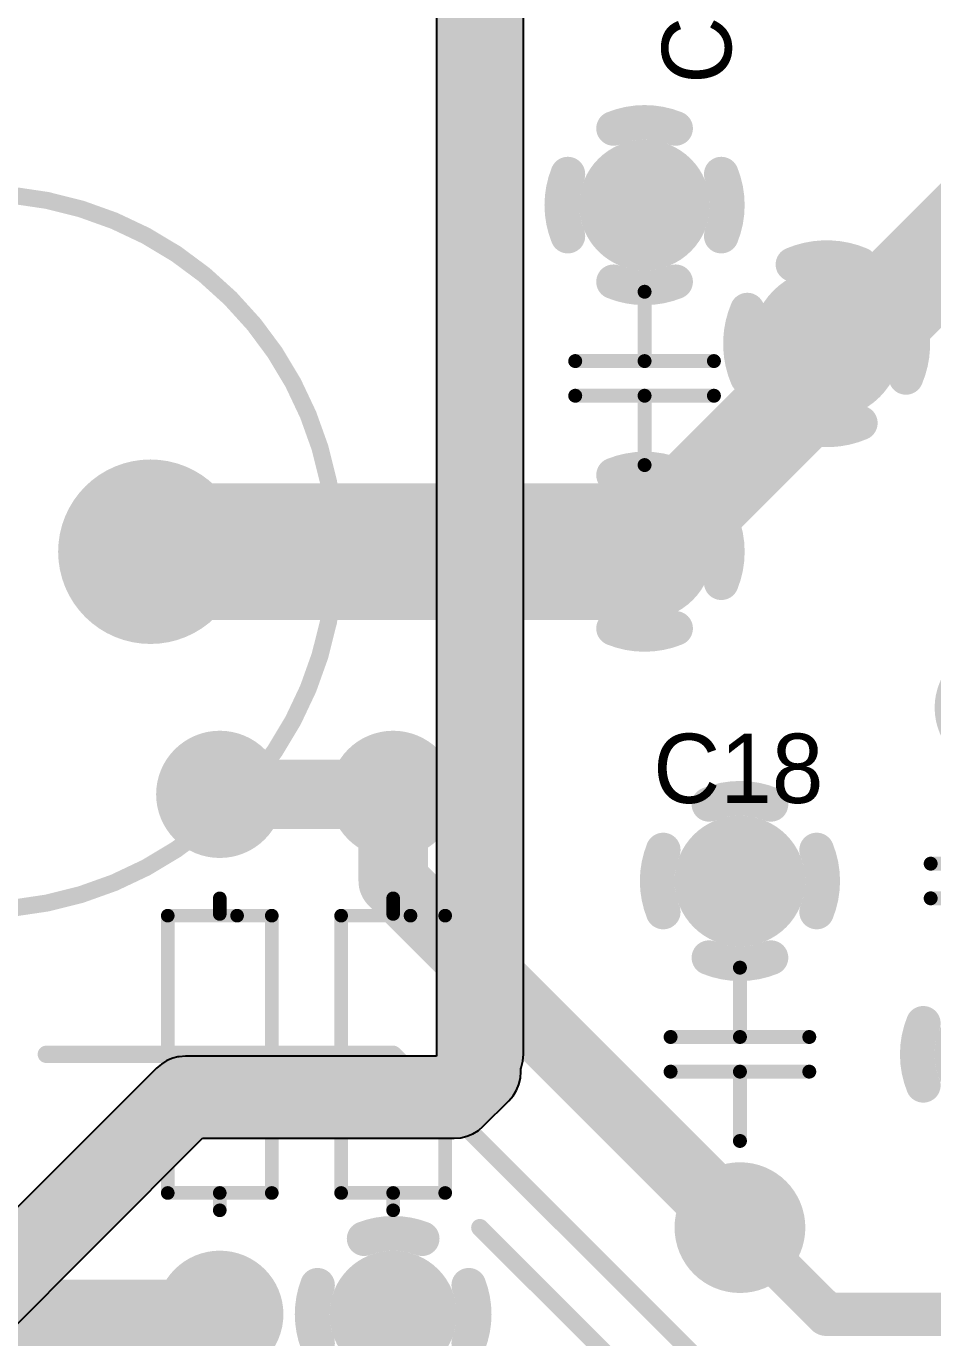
# Model space of a CAD drawing. Header units: millimetres. Extents: x 37 to 228, y -28 to 210.
# Drawn here: x 129.28 to 142.55, y 150.82 to 170.04 of the extents above; entities that cross this region are included whole.
import ezdxf

# ---------------------------------------------------------------- set-up
doc = ezdxf.new("R2010")
doc.units = ezdxf.units.MM
for name, color, linetype in [('BottomLayer', 5, 'Continuous'), ('BottomSolder', 6, 'Continuous'), ('InternalPlane1', 76, 'Continuous'), ('InternalPlane2', 16, 'Continuous'), ('MultiLayer', 9, 'Continuous'), ('TopLayer', 1, 'Continuous'), ('TopOverlay', 2, 'Continuous'), ('TopSolder', 216, 'Continuous')]:
    doc.layers.add(name, color=color, linetype=linetype)

# ---------------------------------------------------------------- blocks, each defined once
blk = doc.blocks.new('AXIAL_0_3_50')
at = {"layer": 'BottomLayer', "const_width": 0.75}
for points in [[(-4.185, 0, 1), (-3.435, 0, 1)], [(3.435, 0, 1), (4.185, 0, 1)]]:
    blk.add_lwpolyline(points, format="xyb", close=True, dxfattribs=at)
at = {"layer": 'BottomSolder', "const_width": 0.852}
for points in [[(-4.236, 0, 1), (-3.384, 0, 1)], [(3.384, 0, 1), (4.236, 0, 1)]]:
    blk.add_lwpolyline(points, format="xyb", close=True, dxfattribs=at)
at = {"layer": 'InternalPlane1', "const_width": 0.508}
for points in [[(3.385, 1.108, -0.185339), (4.235, 1.108)], [(2.702, -0.425, -0.185339), (2.702, 0.425)], [(4.918, 0.425, -0.185339), (4.918, -0.425)], [(4.235, -1.108, -0.185339), (3.385, -1.108)]]:
    blk.add_lwpolyline(points, format="xyb", dxfattribs=at)
at = {"layer": 'InternalPlane1'}
for points, const_width in [([(3.258, 1.108, 1), (3.512, 1.108, 1)], 0.254), ([(4.108, 1.108, 1), (4.362, 1.108, 1)], 0.254), ([(-4.276, 0, 1), (-3.344, 0, 1)], 0.933), ([(2.575, 0.425, 1), (2.829, 0.425, 1)], 0.254), ([(4.791, 0.425, 1), (5.045, 0.425, 1)], 0.254), ([(2.575, -0.425, 1), (2.829, -0.425, 1)], 0.254), ([(4.791, -0.425, 1), (5.045, -0.425, 1)], 0.254), ([(3.258, -1.108, 1), (3.512, -1.108, 1)], 0.254), ([(4.108, -1.108, 1), (4.362, -1.108, 1)], 0.254)]:
    blk.add_lwpolyline(points, format="xyb", close=True, dxfattribs=dict(at, const_width=const_width))
at = {"layer": 'InternalPlane2', "const_width": 0.933}
for points in [[(-4.276, 0, 1), (-3.344, 0, 1)], [(3.344, 0, 1), (4.276, 0, 1)]]:
    blk.add_lwpolyline(points, format="xyb", close=True, dxfattribs=at)
at = {"layer": 'MultiLayer', "const_width": 0.75}
for points in [[(-4.185, 0, 1), (-3.435, 0, 1)], [(3.435, 0, 1), (4.185, 0, 1)]]:
    blk.add_lwpolyline(points, format="xyb", close=True, dxfattribs=at)
at = {"layer": 'TopLayer', "const_width": 0.75}
for points in [[(-4.185, 0, 1), (-3.435, 0, 1)], [(3.435, 0, 1), (4.185, 0, 1)]]:
    blk.add_lwpolyline(points, format="xyb", close=True, dxfattribs=at)
at = {"layer": 'TopOverlay', "const_width": 0.2}
for points in [[(2.032, 0.762), (-2.032, 0.762)], [(-2.032, 0.254), (-2.032, 0.762)], [(2.032, -0.762), (2.032, 0.762)], [(-2.032, -0.762), (-2.032, 0.254)], [(-2.057, 0), (-2.286, 0)], [(2.286, 0), (2.032, 0)], [(2.032, -0.762), (-2.032, -0.762)]]:
    blk.add_lwpolyline(points, dxfattribs=at)
at = {"layer": 'TopOverlay', "const_width": 0.1}
for points in [[(-2.082, 0.762, 1), (-1.982, 0.762, 1)], [(-2.082, 0.762, 1), (-1.982, 0.762, 1)], [(1.982, 0.762, 1), (2.082, 0.762, 1)], [(1.982, 0.762, 1), (2.082, 0.762, 1)], [(-2.082, 0.254, 1), (-1.982, 0.254, 1)], [(-2.082, 0.254, 1), (-1.982, 0.254, 1)], [(-2.336, 0, 1), (-2.236, 0, 1)], [(-2.107, 0, 1), (-2.007, 0, 1)], [(1.982, 0, 1), (2.082, 0, 1)], [(2.236, 0, 1), (2.336, 0, 1)], [(-2.082, -0.762, 1), (-1.982, -0.762, 1)], [(-2.082, -0.762, 1), (-1.982, -0.762, 1)], [(1.982, -0.762, 1), (2.082, -0.762, 1)], [(1.982, -0.762, 1), (2.082, -0.762, 1)]]:
    blk.add_lwpolyline(points, format="xyb", close=True, dxfattribs=at)
at = {"layer": 'TopSolder', "const_width": 0.852}
for points in [[(-4.236, 0, 1), (-3.384, 0, 1)], [(3.384, 0, 1), (4.236, 0, 1)]]:
    blk.add_lwpolyline(points, format="xyb", close=True, dxfattribs=at)
blk = doc.blocks.new('AXIAL_0_3_52')
at = {"layer": 'BottomLayer', "const_width": 0.75}
for points in [[(-4.185, 0, 1), (-3.435, 0, 1)], [(3.435, 0, 1), (4.185, 0, 1)]]:
    blk.add_lwpolyline(points, format="xyb", close=True, dxfattribs=at)
at = {"layer": 'BottomSolder', "const_width": 0.852}
for points in [[(-4.236, 0, 1), (-3.384, 0, 1)], [(3.384, 0, 1), (4.236, 0, 1)]]:
    blk.add_lwpolyline(points, format="xyb", close=True, dxfattribs=at)
at = {"layer": 'InternalPlane1', "const_width": 0.933}
for points in [[(-4.276, 0, 1), (-3.344, 0, 1)], [(3.344, 0, 1), (4.276, 0, 1)]]:
    blk.add_lwpolyline(points, format="xyb", close=True, dxfattribs=at)
at = {"layer": 'InternalPlane2', "const_width": 0.933}
for points in [[(-4.276, 0, 1), (-3.344, 0, 1)], [(3.344, 0, 1), (4.276, 0, 1)]]:
    blk.add_lwpolyline(points, format="xyb", close=True, dxfattribs=at)
at = {"layer": 'MultiLayer', "const_width": 0.75}
for points in [[(-4.185, 0, 1), (-3.435, 0, 1)], [(3.435, 0, 1), (4.185, 0, 1)]]:
    blk.add_lwpolyline(points, format="xyb", close=True, dxfattribs=at)
at = {"layer": 'TopLayer', "const_width": 0.75}
for points in [[(-4.185, 0, 1), (-3.435, 0, 1)], [(3.435, 0, 1), (4.185, 0, 1)]]:
    blk.add_lwpolyline(points, format="xyb", close=True, dxfattribs=at)
at = {"layer": 'TopOverlay', "const_width": 0.2}
for points in [[(2.032, 0.762), (-2.032, 0.762)], [(-2.032, 0.254), (-2.032, 0.762)], [(2.032, -0.762), (2.032, 0.762)], [(-2.032, -0.762), (-2.032, 0.254)], [(-2.057, 0), (-2.286, 0)], [(2.286, 0), (2.032, 0)], [(2.032, -0.762), (-2.032, -0.762)]]:
    blk.add_lwpolyline(points, dxfattribs=at)
at = {"layer": 'TopOverlay', "const_width": 0.1}
for points in [[(-2.082, 0.762, 1), (-1.982, 0.762, 1)], [(-2.082, 0.762, 1), (-1.982, 0.762, 1)], [(1.982, 0.762, 1), (2.082, 0.762, 1)], [(1.982, 0.762, 1), (2.082, 0.762, 1)], [(-2.082, 0.254, 1), (-1.982, 0.254, 1)], [(-2.082, 0.254, 1), (-1.982, 0.254, 1)], [(-2.336, 0, 1), (-2.236, 0, 1)], [(-2.107, 0, 1), (-2.007, 0, 1)], [(1.982, 0, 1), (2.082, 0, 1)], [(2.236, 0, 1), (2.336, 0, 1)], [(-2.082, -0.762, 1), (-1.982, -0.762, 1)], [(-2.082, -0.762, 1), (-1.982, -0.762, 1)], [(1.982, -0.762, 1), (2.082, -0.762, 1)], [(1.982, -0.762, 1), (2.082, -0.762, 1)]]:
    blk.add_lwpolyline(points, format="xyb", close=True, dxfattribs=at)
at = {"layer": 'TopSolder', "const_width": 0.852}
for points in [[(-4.236, 0, 1), (-3.384, 0, 1)], [(3.384, 0, 1), (4.236, 0, 1)]]:
    blk.add_lwpolyline(points, format="xyb", close=True, dxfattribs=at)
blk = doc.blocks.new('I________0_2_68')
at = {"layer": 'BottomLayer', "const_width": 1.25}
for points in [[(-3.165, 0, 1), (-1.915, 0, 1)], [(1.915, 0, 1), (3.165, 0, 1)]]:
    blk.add_lwpolyline(points, format="xyb", close=True, dxfattribs=at)
at = {"layer": 'BottomSolder', "const_width": 1.352}
for points in [[(-3.216, 0, 1), (-1.864, 0, 1)], [(1.864, 0, 1), (3.216, 0, 1)]]:
    blk.add_lwpolyline(points, format="xyb", close=True, dxfattribs=at)
at = {"layer": 'InternalPlane1', "const_width": 1.258}
for points in [[(-3.169, 0, 1), (-1.911, 0, 1)], [(1.911, 0, 1), (3.169, 0, 1)]]:
    blk.add_lwpolyline(points, format="xyb", close=True, dxfattribs=at)
at = {"layer": 'InternalPlane2', "const_width": 1.258}
for points in [[(-3.169, 0, 1), (-1.911, 0, 1)], [(1.911, 0, 1), (3.169, 0, 1)]]:
    blk.add_lwpolyline(points, format="xyb", close=True, dxfattribs=at)
at = {"layer": 'MultiLayer', "const_width": 1.25}
for points in [[(-3.165, 0, 1), (-1.915, 0, 1)], [(1.915, 0, 1), (3.165, 0, 1)]]:
    blk.add_lwpolyline(points, format="xyb", close=True, dxfattribs=at)
at = {"layer": 'TopLayer', "const_width": 1.25}
for points in [[(-3.165, 0, 1), (-1.915, 0, 1)], [(1.915, 0, 1), (3.165, 0, 1)]]:
    blk.add_lwpolyline(points, format="xyb", close=True, dxfattribs=at)
at = {"layer": 'TopOverlay'}
for points, const_width in [([(5.25, 0, 1), (-5.25, 0, 1)], 0.25), ([(-5.312, 0, 1), (-5.188, 0, 1)], 0.125), ([(5.188, 0, 1), (5.312, 0, 1)], 0.125)]:
    blk.add_lwpolyline(points, format="xyb", close=True, dxfattribs=dict(at, const_width=const_width))
at = {"layer": 'TopSolder', "const_width": 1.352}
for points in [[(-3.216, 0, 1), (-1.864, 0, 1)], [(1.864, 0, 1), (3.216, 0, 1)]]:
    blk.add_lwpolyline(points, format="xyb", close=True, dxfattribs=at)
blk = doc.blocks.new('CAP_DIP_S_____88')
at = {"layer": 'BottomLayer', "const_width": 0.75}
for points in [[(-2.915, 0, 1), (-2.165, 0, 1)], [(2.165, 0, 1), (2.915, 0, 1)]]:
    blk.add_lwpolyline(points, format="xyb", close=True, dxfattribs=at)
at = {"layer": 'BottomSolder', "const_width": 0.852}
for points in [[(-2.966, 0, 1), (-2.114, 0, 1)], [(2.114, 0, 1), (2.966, 0, 1)]]:
    blk.add_lwpolyline(points, format="xyb", close=True, dxfattribs=at)
at = {"layer": 'InternalPlane1', "const_width": 0.508}
for points in [[(2.086, 1.124, -0.19438), (2.994, 1.124)], [(1.416, -0.454, -0.19438), (1.416, 0.454)], [(3.664, 0.454, -0.19438), (3.664, -0.454)], [(2.994, -1.124, -0.19438), (2.086, -1.124)]]:
    blk.add_lwpolyline(points, format="xyb", dxfattribs=at)
at = {"layer": 'InternalPlane1'}
for points, const_width in [([(1.959, 1.124, 1), (2.213, 1.124, 1)], 0.254), ([(2.867, 1.124, 1), (3.121, 1.124, 1)], 0.254), ([(-3.019, 0, 1), (-2.061, 0, 1)], 0.958), ([(1.289, 0.454, 1), (1.543, 0.454, 1)], 0.254), ([(3.537, 0.454, 1), (3.791, 0.454, 1)], 0.254), ([(1.289, -0.454, 1), (1.543, -0.454, 1)], 0.254), ([(3.537, -0.454, 1), (3.791, -0.454, 1)], 0.254), ([(1.959, -1.124, 1), (2.213, -1.124, 1)], 0.254), ([(2.867, -1.124, 1), (3.121, -1.124, 1)], 0.254)]:
    blk.add_lwpolyline(points, format="xyb", close=True, dxfattribs=dict(at, const_width=const_width))
at = {"layer": 'InternalPlane2', "const_width": 0.958}
for points in [[(-3.019, 0, 1), (-2.061, 0, 1)], [(2.061, 0, 1), (3.019, 0, 1)]]:
    blk.add_lwpolyline(points, format="xyb", close=True, dxfattribs=at)
at = {"layer": 'MultiLayer', "const_width": 0.75}
for points in [[(-2.915, 0, 1), (-2.165, 0, 1)], [(2.165, 0, 1), (2.915, 0, 1)]]:
    blk.add_lwpolyline(points, format="xyb", close=True, dxfattribs=at)
at = {"layer": 'TopLayer', "const_width": 0.75}
for points in [[(-2.915, 0, 1), (-2.165, 0, 1)], [(2.165, 0, 1), (2.915, 0, 1)]]:
    blk.add_lwpolyline(points, format="xyb", close=True, dxfattribs=at)
at = {"layer": 'TopOverlay', "const_width": 0.203}
for points in [[(-0.254, 1.016), (-0.254, -1.016)], [(0.254, 1.016), (0.254, -1.016)], [(-1.27, 0), (-0.254, 0)], [(0.254, 0), (1.27, 0)]]:
    blk.add_lwpolyline(points, dxfattribs=at)
at = {"layer": 'TopOverlay', "const_width": 0.102}
for points in [[(-0.305, 1.016, 1), (-0.203, 1.016, 1)], [(0.203, 1.016, 1), (0.305, 1.016, 1)], [(-1.321, 0, 1), (-1.219, 0, 1)], [(-0.305, 0, 1), (-0.203, 0, 1)], [(0.203, 0, 1), (0.305, 0, 1)], [(1.219, 0, 1), (1.321, 0, 1)], [(-0.305, -1.016, 1), (-0.203, -1.016, 1)], [(0.203, -1.016, 1), (0.305, -1.016, 1)]]:
    blk.add_lwpolyline(points, format="xyb", close=True, dxfattribs=at)
at = {"layer": 'TopSolder', "const_width": 0.852}
for points in [[(-2.966, 0, 1), (-2.114, 0, 1)], [(2.114, 0, 1), (2.966, 0, 1)]]:
    blk.add_lwpolyline(points, format="xyb", close=True, dxfattribs=at)
blk = doc.blocks.new('CAP_DIP_S_____93')
at = {"layer": 'BottomLayer', "const_width": 0.75}
for points in [[(-2.915, 0, 1), (-2.165, 0, 1)], [(2.165, 0, 1), (2.915, 0, 1)]]:
    blk.add_lwpolyline(points, format="xyb", close=True, dxfattribs=at)
at = {"layer": 'BottomSolder', "const_width": 0.852}
for points in [[(-2.966, 0, 1), (-2.114, 0, 1)], [(2.114, 0, 1), (2.966, 0, 1)]]:
    blk.add_lwpolyline(points, format="xyb", close=True, dxfattribs=at)
at = {"layer": 'InternalPlane1', "const_width": 0.508}
for points in [[(2.086, 1.124, -0.19438), (2.994, 1.124)], [(1.416, -0.454, -0.19438), (1.416, 0.454)], [(3.664, 0.454, -0.19438), (3.664, -0.454)], [(2.994, -1.124, -0.19438), (2.086, -1.124)]]:
    blk.add_lwpolyline(points, format="xyb", dxfattribs=at)
at = {"layer": 'InternalPlane1'}
for points, const_width in [([(1.959, 1.124, 1), (2.213, 1.124, 1)], 0.254), ([(2.867, 1.124, 1), (3.121, 1.124, 1)], 0.254), ([(-3.019, 0, 1), (-2.061, 0, 1)], 0.958), ([(1.289, 0.454, 1), (1.543, 0.454, 1)], 0.254), ([(3.537, 0.454, 1), (3.791, 0.454, 1)], 0.254), ([(1.289, -0.454, 1), (1.543, -0.454, 1)], 0.254), ([(3.537, -0.454, 1), (3.791, -0.454, 1)], 0.254), ([(1.959, -1.124, 1), (2.213, -1.124, 1)], 0.254), ([(2.867, -1.124, 1), (3.121, -1.124, 1)], 0.254)]:
    blk.add_lwpolyline(points, format="xyb", close=True, dxfattribs=dict(at, const_width=const_width))
at = {"layer": 'InternalPlane2', "const_width": 0.958}
for points in [[(-3.019, 0, 1), (-2.061, 0, 1)], [(2.061, 0, 1), (3.019, 0, 1)]]:
    blk.add_lwpolyline(points, format="xyb", close=True, dxfattribs=at)
at = {"layer": 'MultiLayer', "const_width": 0.75}
for points in [[(-2.915, 0, 1), (-2.165, 0, 1)], [(2.165, 0, 1), (2.915, 0, 1)]]:
    blk.add_lwpolyline(points, format="xyb", close=True, dxfattribs=at)
at = {"layer": 'TopLayer', "const_width": 0.75}
for points in [[(-2.915, 0, 1), (-2.165, 0, 1)], [(2.165, 0, 1), (2.915, 0, 1)]]:
    blk.add_lwpolyline(points, format="xyb", close=True, dxfattribs=at)
at = {"layer": 'TopOverlay', "const_width": 0.203}
for points in [[(-0.254, -1.016), (-0.254, 1.016)], [(0.254, -1.016), (0.254, 1.016)], [(-0.254, 0), (-1.27, 0)], [(1.27, 0), (0.254, 0)]]:
    blk.add_lwpolyline(points, dxfattribs=at)
at = {"layer": 'TopOverlay', "const_width": 0.102}
for points in [[(-0.305, 1.016, 1), (-0.203, 1.016, 1)], [(0.203, 1.016, 1), (0.305, 1.016, 1)], [(-1.321, 0, 1), (-1.219, 0, 1)], [(-0.305, 0, 1), (-0.203, 0, 1)], [(0.203, 0, 1), (0.305, 0, 1)], [(1.219, 0, 1), (1.321, 0, 1)], [(-0.305, -1.016, 1), (-0.203, -1.016, 1)], [(0.203, -1.016, 1), (0.305, -1.016, 1)]]:
    blk.add_lwpolyline(points, format="xyb", close=True, dxfattribs=at)
at = {"layer": 'TopSolder', "const_width": 0.852}
for points in [[(-2.966, 0, 1), (-2.114, 0, 1)], [(2.114, 0, 1), (2.966, 0, 1)]]:
    blk.add_lwpolyline(points, format="xyb", close=True, dxfattribs=at)
blk = doc.blocks.new('CAP_DIP_S_____95')
at = {"layer": 'BottomLayer', "const_width": 0.75}
for points in [[(-2.915, 0, 1), (-2.165, 0, 1)], [(2.165, 0, 1), (2.915, 0, 1)]]:
    blk.add_lwpolyline(points, format="xyb", close=True, dxfattribs=at)
at = {"layer": 'BottomSolder', "const_width": 0.852}
for points in [[(-2.966, 0, 1), (-2.114, 0, 1)], [(2.114, 0, 1), (2.966, 0, 1)]]:
    blk.add_lwpolyline(points, format="xyb", close=True, dxfattribs=at)
at = {"layer": 'InternalPlane1', "const_width": 0.508}
for points in [[(2.086, 1.124, -0.19438), (2.994, 1.124)], [(1.416, -0.454, -0.19438), (1.416, 0.454)], [(3.664, 0.454, -0.19438), (3.664, -0.454)], [(2.994, -1.124, -0.19438), (2.086, -1.124)]]:
    blk.add_lwpolyline(points, format="xyb", dxfattribs=at)
at = {"layer": 'InternalPlane1'}
for points, const_width in [([(1.959, 1.124, 1), (2.213, 1.124, 1)], 0.254), ([(2.867, 1.124, 1), (3.121, 1.124, 1)], 0.254), ([(-3.019, 0, 1), (-2.061, 0, 1)], 0.958), ([(1.289, 0.454, 1), (1.543, 0.454, 1)], 0.254), ([(3.537, 0.454, 1), (3.791, 0.454, 1)], 0.254), ([(1.289, -0.454, 1), (1.543, -0.454, 1)], 0.254), ([(3.537, -0.454, 1), (3.791, -0.454, 1)], 0.254), ([(1.959, -1.124, 1), (2.213, -1.124, 1)], 0.254), ([(2.867, -1.124, 1), (3.121, -1.124, 1)], 0.254)]:
    blk.add_lwpolyline(points, format="xyb", close=True, dxfattribs=dict(at, const_width=const_width))
at = {"layer": 'InternalPlane2', "const_width": 0.508}
for points in [[(-2.994, 1.124, -0.19438), (-2.086, 1.124)], [(-3.664, -0.454, -0.19438), (-3.664, 0.454)], [(-1.416, 0.454, -0.19438), (-1.416, -0.454)], [(-2.086, -1.124, -0.19438), (-2.994, -1.124)]]:
    blk.add_lwpolyline(points, format="xyb", dxfattribs=at)
at = {"layer": 'InternalPlane2'}
for points, const_width in [([(-3.121, 1.124, 1), (-2.867, 1.124, 1)], 0.254), ([(-2.213, 1.124, 1), (-1.959, 1.124, 1)], 0.254), ([(2.061, 0, 1), (3.019, 0, 1)], 0.958), ([(-3.791, 0.454, 1), (-3.537, 0.454, 1)], 0.254), ([(-1.543, 0.454, 1), (-1.289, 0.454, 1)], 0.254), ([(-3.791, -0.454, 1), (-3.537, -0.454, 1)], 0.254), ([(-1.543, -0.454, 1), (-1.289, -0.454, 1)], 0.254), ([(-3.121, -1.124, 1), (-2.867, -1.124, 1)], 0.254), ([(-2.213, -1.124, 1), (-1.959, -1.124, 1)], 0.254)]:
    blk.add_lwpolyline(points, format="xyb", close=True, dxfattribs=dict(at, const_width=const_width))
at = {"layer": 'MultiLayer', "const_width": 0.75}
for points in [[(-2.915, 0, 1), (-2.165, 0, 1)], [(2.165, 0, 1), (2.915, 0, 1)]]:
    blk.add_lwpolyline(points, format="xyb", close=True, dxfattribs=at)
at = {"layer": 'TopLayer', "const_width": 0.75}
for points in [[(-2.915, 0, 1), (-2.165, 0, 1)], [(2.165, 0, 1), (2.915, 0, 1)]]:
    blk.add_lwpolyline(points, format="xyb", close=True, dxfattribs=at)
at = {"layer": 'TopOverlay', "const_width": 0.203}
for points in [[(-0.254, 1.016), (-0.254, -1.016)], [(0.254, 1.016), (0.254, -1.016)], [(-1.27, 0), (-0.254, 0)], [(0.254, 0), (1.27, 0)]]:
    blk.add_lwpolyline(points, dxfattribs=at)
at = {"layer": 'TopOverlay', "const_width": 0.102}
for points in [[(-0.305, 1.016, 1), (-0.203, 1.016, 1)], [(0.203, 1.016, 1), (0.305, 1.016, 1)], [(-1.321, 0, 1), (-1.219, 0, 1)], [(-0.305, 0, 1), (-0.203, 0, 1)], [(0.203, 0, 1), (0.305, 0, 1)], [(1.219, 0, 1), (1.321, 0, 1)], [(-0.305, -1.016, 1), (-0.203, -1.016, 1)], [(0.203, -1.016, 1), (0.305, -1.016, 1)]]:
    blk.add_lwpolyline(points, format="xyb", close=True, dxfattribs=at)
at = {"layer": 'TopSolder', "const_width": 0.852}
for points in [[(-2.966, 0, 1), (-2.114, 0, 1)], [(2.114, 0, 1), (2.966, 0, 1)]]:
    blk.add_lwpolyline(points, format="xyb", close=True, dxfattribs=at)

msp = doc.modelspace()

# ---------------------------------------------------------------- linework, layer by layer
at = {"layer": 'BottomLayer'}
for points, const_width in [([(140.5, 165.384, 1), (141.5, 165.384, 1)], 1), ([(131.856, 158.78, 1), (132.364, 158.78, 1)], 0.508), ([(134.396, 158.78, 1), (134.904, 158.78, 1)], 0.508), ([(134.396, 158.78, 1), (134.904, 158.78, 1)], 0.508), ([(134.396, 157.51, 1), (134.904, 157.51, 1)], 0.508), ([(134.396, 157.51, 1), (134.904, 157.51, 1)], 0.508), ([(139.476, 152.43, 1), (139.984, 152.43, 1)], 0.508), ([(139.571, 152.43, 1), (139.889, 152.43, 1)], 0.318), ([(140.841, 151.16, 1), (141.159, 151.16, 1)], 0.318), ([(140.841, 151.16, 1), (141.159, 151.16, 1)], 0.318)]:
    msp.add_lwpolyline(points, format="xyb", close=True, dxfattribs=dict(at, const_width=const_width))
for points, const_width in [([(132.11, 158.78), (134.65, 158.78)], 1.016), ([(134.65, 157.51), (134.65, 158.78)], 1.016), ([(134.65, 157.51), (139.73, 152.43)], 1.016), ([(139.73, 152.43), (141, 151.16)], 0.635), ([(141, 151.16), (169.829, 151.16)], 0.635)]:
    msp.add_lwpolyline(points, dxfattribs=dict(at, const_width=const_width))
at = {"layer": 'BottomSolder', "const_width": 1.102}
msp.add_lwpolyline([(140.449, 165.384, 1), (141.551, 165.384, 1)], format="xyb", close=True, dxfattribs=at)
at = {"layer": 'InternalPlane1', "const_width": 1.008}
msp.add_lwpolyline([(140.496, 165.384, 1), (141.504, 165.384, 1)], format="xyb", close=True, dxfattribs=at)
at = {"layer": 'InternalPlane2'}
for p, q in [((136.557, 154.97), (136.557, 180.664)), ((135.283, 179.895), (135.283, 154.97)), ((131.496, 154.931), (131.422, 154.913)), ((131.514, 154.935), (131.496, 154.931)), ((131.608, 154.943), (131.514, 154.935)), ((135.285, 154.943), (131.608, 154.943)), ((135.283, 154.97), (135.285, 154.943)), ((136.549, 154.87), (136.557, 154.97)), ((131.182, 154.766), (128.178, 151.762)), ((131.254, 154.828), (131.182, 154.766)), ((131.335, 154.877), (131.254, 154.828)), ((131.422, 154.913), (131.335, 154.877)), ((136.519, 154.756), (136.526, 154.773)), ((136.522, 154.716), (136.519, 154.756)), ((136.526, 154.773), (136.549, 154.87)), ((136.492, 154.53), (136.514, 154.622)), ((136.514, 154.622), (136.522, 154.716)), ((136.346, 154.29), (136.407, 154.362)), ((136.407, 154.362), (136.456, 154.443)), ((136.456, 154.443), (136.492, 154.53)), ((135.97, 153.915), (136.346, 154.29)), ((135.731, 153.768), (135.818, 153.805)), ((135.818, 153.805), (135.899, 153.854)), ((135.899, 153.854), (135.97, 153.915)), ((128.853, 150.734), (131.857, 153.739)), ((131.857, 153.739), (135.545, 153.739)), ((135.545, 153.739), (135.639, 153.746)), ((135.639, 153.746), (135.731, 153.768))]:
    msp.add_line(p, q, dxfattribs=at)
for points, const_width in [([(135.92, 154.97), (135.92, 182.91)], 1.27), ([(135.545, 154.341), (135.92, 154.716)], 1.2), ([(128.427, 151.16), (131.608, 154.341)], 1.2), ([(131.608, 154.341), (135.545, 154.341)], 1.2)]:
    msp.add_lwpolyline(points, dxfattribs=dict(at, const_width=const_width))
at = {"layer": 'InternalPlane2', "const_width": 0.508}
for points in [[(140.507, 166.546, -0.203452), (141.493, 166.546)], [(139.838, 164.891, -0.203452), (139.838, 165.877)], [(142.162, 165.877, -0.203452), (142.162, 164.891)], [(141.493, 164.222, -0.203452), (140.507, 164.222)]]:
    msp.add_lwpolyline(points, format="xyb", dxfattribs=at)
at = {"layer": 'InternalPlane2'}
for points, const_width in [([(140.38, 166.546, 1), (140.634, 166.546, 1)], 0.254), ([(141.366, 166.546, 1), (141.62, 166.546, 1)], 0.254), ([(139.711, 165.877, 1), (139.965, 165.877, 1)], 0.254), ([(142.035, 165.877, 1), (142.289, 165.877, 1)], 0.254), ([(139.711, 164.891, 1), (139.965, 164.891, 1)], 0.254), ([(142.035, 164.891, 1), (142.289, 164.891, 1)], 0.254), ([(140.38, 164.222, 1), (140.634, 164.222, 1)], 0.254), ([(141.366, 164.222, 1), (141.62, 164.222, 1)], 0.254), ([(135.602, 154.97, 1), (136.237, 154.97, 1)], 0.635), ([(135.62, 154.716, 1), (136.22, 154.716, 1)], 0.6), ([(131.308, 154.341, 1), (131.908, 154.341, 1)], 0.6), ([(131.308, 154.341, 1), (131.908, 154.341, 1)], 0.6), ([(135.245, 154.341, 1), (135.845, 154.341, 1)], 0.6), ([(135.245, 154.341, 1), (135.845, 154.341, 1)], 0.6)]:
    msp.add_lwpolyline(points, format="xyb", close=True, dxfattribs=dict(at, const_width=const_width))
at = {"layer": 'MultiLayer', "const_width": 1}
msp.add_lwpolyline([(140.5, 165.384, 1), (141.5, 165.384, 1)], format="xyb", close=True, dxfattribs=at)
at = {"layer": 'TopLayer'}
for points, const_width in [([(138.333, 162.336), (144.937, 168.94)], 1.5), ([(131.094, 162.336), (138.333, 162.336)], 2), ([(129.57, 154.97), (134.65, 154.97)], 0.254), ([(134.65, 154.97), (141, 148.62)], 0.254), ([(135.92, 152.43), (141, 147.35)], 0.254), ([(67.34, 151.16), (132.11, 151.16)], 1.016)]:
    msp.add_lwpolyline(points, dxfattribs=dict(at, const_width=const_width))
for points, const_width in [([(140.5, 165.384, 1), (141.5, 165.384, 1)], 1), ([(130.594, 162.336, 1), (131.594, 162.336, 1)], 1), ([(137.833, 162.336, 1), (138.833, 162.336, 1)], 1), ([(137.958, 162.336, 1), (138.708, 162.336, 1)], 0.75), ([(129.506, 154.97, 1), (129.633, 154.97, 1)], 0.127), ([(134.586, 154.97, 1), (134.713, 154.97, 1)], 0.127), ([(134.586, 154.97, 1), (134.713, 154.97, 1)], 0.127), ([(135.856, 152.43, 1), (135.983, 152.43, 1)], 0.127), ([(131.856, 151.16, 1), (132.364, 151.16, 1)], 0.508)]:
    msp.add_lwpolyline(points, format="xyb", close=True, dxfattribs=dict(at, const_width=const_width))
at = {"layer": 'TopSolder', "const_width": 1.102}
msp.add_lwpolyline([(140.449, 165.384, 1), (141.551, 165.384, 1)], format="xyb", close=True, dxfattribs=at)

# ---------------------------------------------------------------- block references
for name, p, rotation in [('CAP_DIP_S_____95', (138.333, 164.876), 90), ('CAP_DIP_S_____93', (143.54, 157.51), 270), ('AXIAL_0_3_52', (132.11, 154.97), 270), ('AXIAL_0_3_50', (134.65, 154.97), 270), ('CAP_DIP_S_____88', (139.73, 154.97), 90)]:
    msp.add_blockref(name, p, dxfattribs=dict(rotation=rotation))
msp.add_blockref('I________0_2_68', (128.554, 162.336))

# ---------------------------------------------------------------- texts
at = {"layer": 'TopOverlay'}
msp.add_text('C8', height=1.016, rotation=90, dxfattribs=at).set_placement((139.603, 169.194))
msp.add_text('C18', height=1.016, dxfattribs=at).set_placement((138.46, 158.653))

doc.saveas('drawing.dxf')
